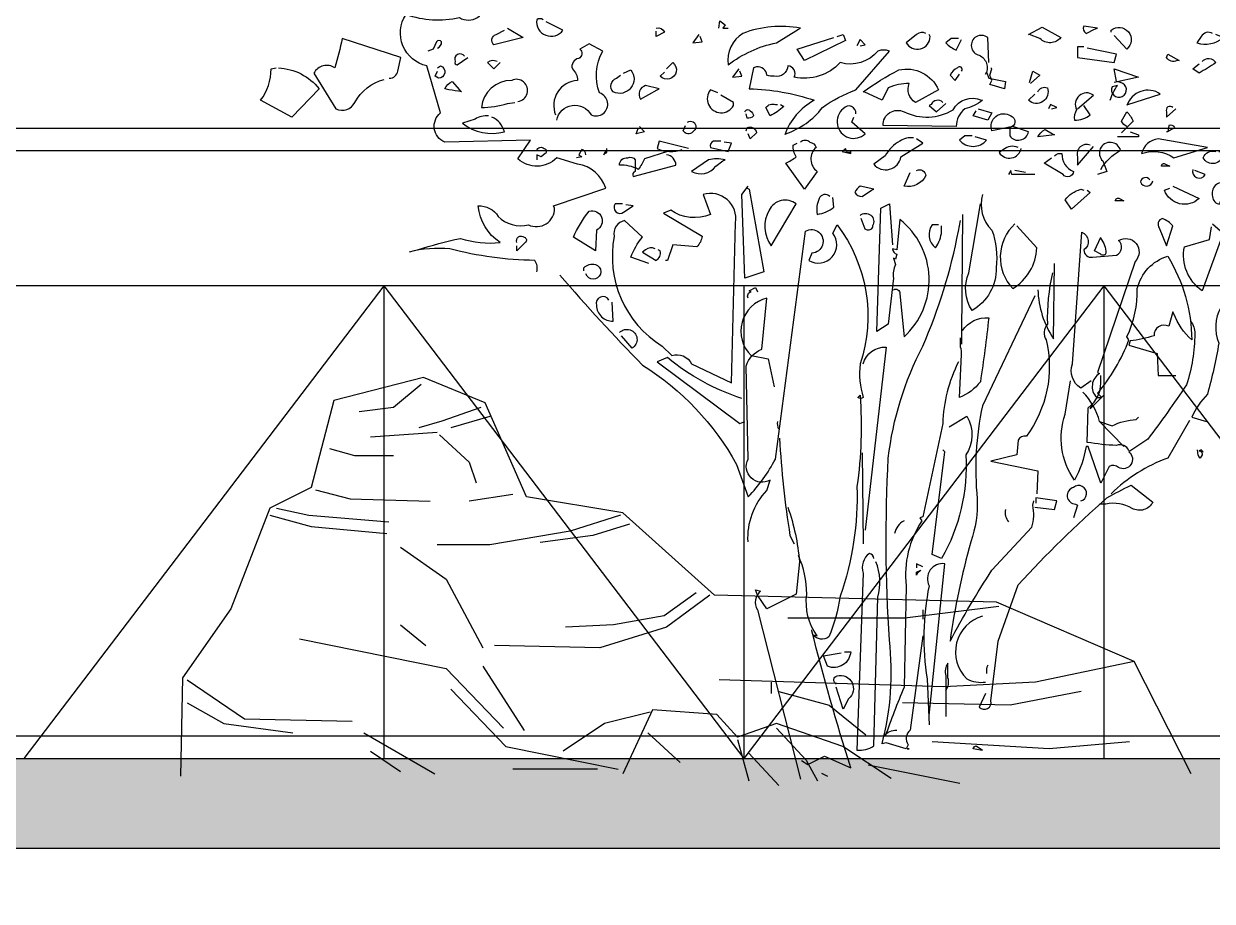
# Model space of a CAD drawing. Header units: millimetres. Extents: x -100356 to 314685, y 446 to 1273965.
# Drawn here: x 126449 to 129090, y 120988 to 122938 of the extents above; entities that cross this region are included whole.
import ezdxf
from ezdxf.xclip import XClip

# ---------------------------------------------------------------- set-up
doc = ezdxf.new("R2010")
doc.units = ezdxf.units.MM
doc.header["$XCLIPFRAME"] = 2
doc.linetypes.add('section$0$CENTER', pattern=[2, 1.25, -0.25, 0.25, -0.25])
for name, color, linetype in [('FIN', 3, 'Continuous'), ('KEN', 4, 'Continuous'), ('NAM', 3, 'Continuous'), ('STR', 7, 'Continuous'), ('植栽2', 74, 'Continuous')]:
    doc.layers.add(name, color=color, linetype=linetype)
for name, color, linetype, lineweight in [('Hatch-wall', 251, 'Continuous', 5), ('section$0$A-_FLORLEVL_E', 7, 'Continuous', 5), ('section$0$NKC_TRUC', 8, 'section$0$CENTER', 13)]:
    doc.layers.add(name, color=color, linetype=linetype, lineweight=lineweight)

# ---------------------------------------------------------------- blocks, each defined once
blk = doc.blocks.new('LANG CAN')
at = {"layer": 'FIN'}
blk.add_line((282641.8, 98311.6, 0), (252141.8, 98311.6, 0), dxfattribs=at)
at = {"layer": 'KEN'}
for p, q in [((282641.8, 98261.6, 0), (252141.8, 98261.6, 0)), ((282641.8, 97961.6, 0), (252141.8, 97961.6, 0))]:
    blk.add_line(p, q, dxfattribs=at)
at = {"layer": 'NAM'}
for p, q in [((273041.8, 97961.6, 0), (272241.8, 96911.5)), ((273041.8, 97961.6, 0), (273841.8, 96911.5)), ((273041.8, 97961.6, 0), (273041.8, 96911.5)), ((273841.8, 97961.6, 0), (273841.8, 96911.5)), ((274641.8, 97961.6, 0), (273841.8, 96911.5)), ((274641.8, 97961.6, 0), (274641.8, 96911.5)), ((274641.8, 97961.6, 0), (275441.8, 96911.5))]:
    blk.add_line(p, q, dxfattribs=at)
blk = doc.blocks.new('A$C2DFA36FA')
for points in [[(0, 18.2), (91, 196.4), (309.3, 290.9), (756.9, 301.8), (902.5, 432.8), (1055.3, 458.2), (1120.8, 607.3), (1219.1, 647.3), (1361, 611), (1397.4, 472.8), (1462.9, 440), (1524.8, 280), (1601.2, 170.9), (1604.8, 14.5)], [(1222.7, 636.4), (1266.4, 600), (1321, 592.8)], [(1113.6, 585.5), (1175.4, 567.3)], [(1128.1, 600), (1190, 578.2), (1226.4, 567.3)], [(1193.6, 556.4), (1146.3, 512.8), (1135.4, 480)], [(1197.3, 560), (1302.8, 552.8)], [(1368.3, 534.6), (1328.3, 523.7), (1266.4, 523.7)], [(1077.2, 461.9), (1146.3, 450.9)], [(1390.1, 469.1), (1335.5, 454.6), (1208.2, 450.9)], [(1452, 440), (1401, 429.1), (1273.7, 418.2)], [(906.1, 429.1), (986.2, 403.7), (1113.6, 381.8), (1197.3, 381.8)], [(1462.9, 429.1), (1397.4, 410.9), (1277.3, 400)], [(891.6, 414.6), (949.8, 396.4), (1033.5, 385.5)], [(1255.5, 378.2), (1182.7, 327.3), (1124.5, 218.2)], [(786, 305.5), (837, 269.1), (917, 254.6), (993.5, 250.9)], [(305.7, 283.7), (454.9, 265.5), (640.5, 265.5)], [(764.2, 301.8), (833.3, 250.9), (938.9, 218.2), (1106.3, 221.8)], [(1255.5, 254.6), (1215.4, 221.8)], [(1415.6, 232.7), (1182.7, 185.5), (1091.7, 90.9)], [(91, 196.4), (91, 196.4)], [(91, 196.4), (247.5, 163.6), (393, 156.4), (749.6, 167.3)], [(1124.5, 189.1), (1059, 87.3)], [(1175.4, 152.7), (1088.1, 61.8), (909.8, 25.5)], [(1593.9, 167.3), (1502.9, 105.5), (1331.9, 101.8)], [(174.7, 149.1), (287.5, 127.3), (458.5, 130.9)], [(655, 149.1), (575, 127.3), (516.7, 80)], [(476.7, 10.9), (553.1, 61.8), (658.7, 98.2), (720.5, 76.4), (753.3, 112.7), (855.2, 120), (902.5, 18.2)], [(858.8, 116.4), (931.6, 98.2), (997.1, 54.5)], [(1593.9, 130.9), (1535.7, 98.2), (1426.5, 83.6)], [(658.7, 90.9), (611.4, 40), (593.2, 7.3)], [(862.5, 83.6), (811.5, 36.4)], [(1313.7, 83.6), (1200.9, 18.2)], [(98.3, 69.1), (225.6, 58.2), (411.2, 69.1)], [(720.5, 72.7), (702.3, 7.3)], [(702.3, 50.9), (655, 0)], [(1302.8, 54.5), (1255.5, 21.8)], [(513.1, 32.7), (367.5, 3.6)], [(942.5, 25.5), (1077.2, 25.5)]]:
    blk.add_lwpolyline(points)
blk = doc.blocks.new('A$C07C5541A')
for points in [[(2182.2, 840.3, 0.028854), (2114.1, 858.6, -0.099014), (2051, 851.9, 0.227432), (2085.9, 910.1, 0.276978), (2054.3, 893.5, -0.265564), (2006.1, 880.2, -0.560715), (1964.6, 906.8), (1966.3, 910.1), (1883.3, 938.3, -0.285431), (1928.1, 976.5), (1961.3, 986.5, 0.404877), (2022.8, 984.8), (2002.8, 1014.7), (2139, 1011.4, 0.570038), (2145.6, 1057.9), (2167.2, 1132.6, 0.530762), (2200.5, 1214, -0.137939), (2115.8, 1209, -0.618027), (2074.2, 1235.6, -0.039932), (2047.7, 1275.4, -0.714279), (2070.9, 1275.4), (2129, 1257.2), (2130.7, 1278.8), (2139, 1278.8)], [(1081.1, 1185.8), (1081.1, 1189.1, 0.996338), (1056.2, 1159.2), (1076.1, 1180.8)], [(1107.7, 1190.7), (1102.7, 1192.4), (1124.3, 1195.7, -0.4142), (1121, 1184.1), (1107.7, 1190.7)], [(1210.7, 1182.4), (1212.3, 1182.4), (1190.7, 1194.1), (1160.8, 1177.4, 0.449051), (1194.1, 1175.8), (1210.7, 1182.4)], [(1577.7, 1190.7), (1574.4, 1192.4, -0.135239), (1665.7, 1184.1, -0.300735), (1689, 1134.3, 0.110443), (1612.6, 1169.1), (1577.7, 1190.7)], [(1803.5, 1192.4, 0.4142), (1790.3, 1185.8), (1803.5, 1179.1), (1803.5, 1187.4)], [(1982.9, 1205.7, -0.333328), (1992.9, 1205.7, -0.786774), (1951.3, 1189.1), (1977.9, 1202.4)], [(2039.4, 1192.4), (2014.5, 1177.4), (2061, 1165.8, 0.582718), (2057.6, 1182.4), (2044.3, 1189.1)], [(920, 1184.1, -0.401794), (938.3, 1179.1), (944.9, 1169.1, -0.263626), (903.4, 1177.4), (915.1, 1182.4)], [(1275.4, 1137.6), (1277.1, 1177.4, -1.2724), (1290.4, 1149.2, 0.433731), (1280.4, 1119.3), (1278.8, 1122.6), (1275.4, 1112.7), (1248.9, 1107.7), (1250.5, 1096.1), (1273.8, 1102.7), (1270.4, 1109.4), (1273.8, 1117.7), (1270.4, 1127.6), (1272.1, 1129.3)], [(1323.6, 1175.8), (1335.2, 1175.8), (1343.5, 1169.1, -0.116058), (1326.9, 1157.5), (1318.6, 1174.1)], [(1375.1, 1184.1, -0.323349), (1390, 1182.4), (1406.6, 1169.1, -0.766891), (1368.4, 1179.1), (1370.1, 1182.4)], [(2150.6, 1160.8, -0.350769), (2144, 1170.8, -0.4142), (2152.3, 1170.8), (2157.3, 1159.2), (2165.6, 1155.9)], [(2227, 1112.7, -0.386597), (2213.7, 1124.3), (2208.8, 1145.9), (2301.8, 1175.8, 0.016891), (2313.4, 1129.3, -0.447098), (2346.6, 1121), (2311.7, 1064.5, -0.4142), (2281.8, 1074.5, 0.201935), (2235.3, 1111)], [(976.5, 1140.9, 0.4142), (993.1, 1145.9), (991.4, 1150.9), (973.2, 1140.9), (976.5, 1140.9)], [(1597.6, 1024.7, -0.146759), (1539.5, 1066.2, 0.073212), (1486.3, 1094.4), (1433.2, 1155.9, -0.183273), (1451.5, 1155.9, 0.295303), (1511.3, 1137.6, 0.261124), (1584.3, 1114.3, -0.535172), (1594.3, 1132.6, 0.467392), (1615.9, 1116, 0.123093), (1627.5, 1117.7, -0.441483), (1644.1, 1130.9), (1649.1, 1129.3), (1655.7, 1096.1, 0.078186), (1552.8, 1077.8, -0.18045), (1599.3, 1023)], [(1961.3, 1046.3, 0.704712), (1906.5, 1054.6, -1.057755), (1893.2, 1089.4, 0.223801), (1888.2, 1155.9), (1909.8, 1167.5), (1924.8, 1159.2, 0.548935), (1926.4, 1144.2, -0.468369), (1936.4, 1127.6, 0.197815), (1928.1, 1109.4, -0.517639), (1963, 1054.6)], [(2107.5, 1147.6, -0.92012), (2122.4, 1139.3, -0.618027), (2119.1, 1134.3), (2102.5, 1145.9)], [(936.6, 1139.3, 0.535172), (915.1, 1137.6, 0.023788), (941.6, 1121), (951.6, 1127.6), (941.6, 1135.9)], [(1786.9, 1127.6), (1777, 1137.6, 1.086792), (1796.9, 1116), (1790.3, 1122.6)], [(2056, 1139.3, -0.323349), (2070.9, 1137.6), (2061, 1127.6), (2051, 1137.6)], [(2150.6, 1129.3), (2145.6, 1132.6, 0.838196), (2149, 1112.7), (2154, 1116), (2150.6, 1124.3)], [(1082.8, 1077.8, 0.080856), (1071.2, 1101.1), (1079.5, 1099.4, -2.850769), (1066.2, 1106), (1072.8, 1107.7), (1076.1, 1127.6), (1037.9, 1114.3), (1076.1, 1106)], [(1318.6, 1124.3, -1), (1325.3, 1129.3, -0.155243), (1336.9, 1117.7), (1328.6, 1109.4), (1321.9, 1119.3)], [(1473.1, 1091.1), (1474.7, 1091.1, 0.037811), (1418.3, 1126, 0.359619), (1355.1, 1094.4), (1391.7, 1074.5, 0.369919), (1401.6, 1104.4, -0.096176), (1434.9, 1097.7), (1444.8, 1077.8), (1473.1, 1091.1)], [(1855, 1121), (1843.4, 1126, 0.792007), (1871.6, 1091.1, 0.528915), (1866.6, 1112.7), (1860, 1117.7)], [(2403.1, 1129.3, 0.214859), (2338.3, 1096.1), (2381.5, 1051.2), (2431.3, 1077.8, -0.162277), (2414.7, 1127.6), (2406.4, 1129.3)], [(1197.4, 1091.1, 0.4142), (1182.4, 1097.7, 0.795181), (1212.3, 1077.8), (1202.4, 1087.8)], [(1705.6, 1089.4), (1717.2, 1094.4, -1.097076), (1680.6, 1069.5), (1680.6, 1074.5), (1700.6, 1086.1)], [(1801.9, 1094.4), (1798.6, 1096.1), (1820.1, 1101.1, -0.5), (1828.5, 1079.5), (1801.9, 1094.4)], [(2022.8, 1076.1, -1.166656), (2032.7, 1109.4, -0.384018), (2080.9, 1066.2, -0.071945), (2039.4, 1072.8), (2027.7, 1074.5)], [(2115.8, 1094.4), (2112.4, 1091.1, -0.027756), (2132.4, 1094.4), (2139, 1096.1, 0.155243), (2127.4, 1107.7), (2115.8, 1094.4)], [(1054.6, 1071.2), (1003.1, 1087.8, -0.498581), (1056.2, 1069.5)], [(1134.3, 1064.5), (1109.4, 1086.1, -0.797821), (1135.9, 1062.9, -0.192581), (1139.3, 1046.3, -0.173203), (1114.3, 1054.6), (1124.3, 1069.5)], [(1287.1, 1077.8), (1285.4, 1077.8, 0.118973), (1313.6, 1064.5, -0.215668), (1326.9, 1036.3), (1443.2, 1037.9, 0.569794), (1409.9, 1059.5, -0.255783), (1331.9, 1062.9, 0.400162), (1287.1, 1077.8)], [(1348.5, 1074.5, -0.526016), (1366.8, 1071.2), (1370.1, 1069.5), (1358.5, 1059.5), (1343.5, 1072.8)], [(983.1, 1066.2, -0.872879), (993.1, 1059.5), (993.1, 1051.2), (978.2, 1064.5)], [(1056.2, 1036.3, 0.199997), (1064.5, 1044.6), (1056.2, 1059.5, 0.105927), (1046.3, 1044.6), (1064.5, 1026.3)], [(1237.2, 1036.3), (1270.4, 1029.6, 0.742538), (1240.6, 1052.9, 0.816528), (1242.2, 1034.6), (1242.2, 1021.3, -0.659393), (1212.3, 1028), (1237.2, 1036.3)], [(1486.3, 1056.2, -0.757538), (1506.3, 1064.5, -1.042526), (1471.4, 1024.7), (1493, 1042.9), (1489.7, 1051.2)], [(1605.9, 1071.2), (1600.9, 1067.8, 0.058136), (1622.5, 1052.9), (1629.2, 1066.2, 0.333328), (1614.2, 1071.2), (1610.9, 1071.2)], [(1662.4, 1059.5, 0.618027), (1654.1, 1061.2, 0.236053), (1649.1, 1052.9, 0.302765), (1659.1, 1049.6), (1660.7, 1056.2)], [(989.8, 1029.6), (979.8, 1034.6, -0.302765), (989.8, 1037.9), (991.4, 1028), (993.1, 1028)], [(1753.7, 1042.9, 1.10878), (1745.4, 1028, 0.561981), (1760.4, 1029.6), (1757, 1037.9)], [(2069.3, 1052.9, -0.18132), (2090.8, 1047.9), (2110.8, 1041.3, -0.240906), (2044.3, 1028, -0.225418), (2064.3, 1051.2)], [(1174.1, 1024.7), (1170.8, 1023), (1197.4, 1019.7, 0.155243), (1185.8, 1031.3), (1174.1, 1024.7)], [(1302, 1021.3), (1313.6, 1021.3), (1321.9, 1014.7, -0.463791), (1278.8, 1014.7), (1297, 1019.7)], [(1660.7, 1029.6), (1659.1, 1034.6, 0.480621), (1644.1, 1026.3), (1654.1, 1016.4), (1657.4, 1024.7)], [(928.3, 1003.1), (1006.4, 1016.4, -0.329758), (1033, 993.1, 0.250717), (981.5, 986.5), (928.3, 1003.1)], [(1097.7, 968.2, 0.136627), (1066.2, 998.1, -1.340546), (1094.4, 981.5), (1087.8, 964.9), (1102.7, 959.9)], [(1114.3, 1006.4, -0.661377), (1134.3, 988.1), (1134.3, 974.8), (1109.4, 1004.7)], [(1228.9, 1003.1, -0.268112), (1252.2, 999.8), (1258.8, 994.8, -0.669678), (1223.9, 1001.4)], [(1395, 1018, -0.18132), (1416.6, 1013, -0.142853), (1439.8, 989.8), (1458.1, 976.5, -0.648468), (1414.9, 988.1), (1380.1, 1009.7), (1390, 1016.4)], [(1507.9, 996.4), (1494.6, 993.1), (1494.6, 996.4, 0.5), (1501.3, 996.4), (1502.9, 1001.4), (1507.9, 996.4)], [(1574.4, 1011.4, 0.449051), (1559.4, 1011.4, 0.291199), (1549.4, 1003.1, -0.477066), (1547.8, 964.9), (1567.7, 936.6), (1597.6, 978.2, -0.062256), (1581, 988.1, 0.162277), (1586, 1006.4), (1579.3, 1009.7)], [(1700.6, 1013), (1712.2, 1013, -0.4142), (1717.2, 1003.1), (1689, 996.4), (1684, 1009.7), (1695.6, 1011.4)], [(1752.1, 1001.4), (1798.6, 1013), (1801.9, 1001.4, -0.212555), (1762, 999.8)], [(1881.6, 996.4, -0.333328), (1886.6, 991.4), (1884.9, 993.1), (1881.6, 994.8), (1881.6, 1001.4)], [(1992.9, 998.1, 0.566177), (1981.2, 1001.4, 0.618027), (1979.6, 993.1), (1986.2, 988.1), (1992.9, 991.4), (1992.9, 983.1)], [(910.1, 996.4, 0.4142), (903.4, 993.1, 0.763794), (935, 986.5, 0.4142), (915.1, 996.4)], [(1170.8, 989.8, 0.302765), (1159.2, 993.1, -0.323349), (1140.9, 964.9, 0.697281), (1157.5, 959.9), (1187.4, 978.2), (1175.8, 986.5)], [(1697.3, 981.5), (1693.9, 983.1, -0.126938), (1720.5, 983.1), (1747.1, 964.9, -0.383194), (1708.9, 973.2), (1697.3, 981.5)], [(1785.3, 996.4), (1821.8, 984.8, 0.062256), (1831.8, 968.2, -0.13028), (1861.7, 974.8, 0.463791), (1848.4, 986.5, 0.4142), (1836.8, 983.1), (1836.8, 964.9, -0.4142), (1840.1, 956.6), (1772, 974.8, -0.366302), (1786.9, 991.4)], [(1914.8, 991.4, -0.343094), (1921.5, 999.8), (1926.4, 991.4), (1921.5, 988.1), (1929.8, 986.5)], [(951.6, 968.2, -0.900253), (931.7, 959.9), (948.3, 966.5)], [(989.8, 973.2), (1001.4, 973.2, 0.618027), (994.8, 976.5), (988.1, 973.2), (989.8, 973.2)], [(1390, 966.5, 0.523941), (1375.1, 958.2, 0.332581), (1409.9, 941.6), (1400, 963.2)], [(901.8, 936.6), (898.4, 946.6, -0.618027), (920, 925, -0.428558), (908.4, 913.4), (903.4, 931.7)], [(1019.7, 951.6, -0.659393), (1034.6, 948.3, -0.746674), (1014.7, 949.9)], [(983.1, 941.6), (941.6, 921.7, 0.536621), (996.4, 935), (988.1, 938.3)], [(1119.3, 935), (1114.3, 931.7), (1144.2, 905.1), (1154.2, 920, 0.158264), (1129.3, 936.6), (1124.3, 935)], [(1285.4, 928.3, -0.276978), (1270.4, 871.9, 0.116058), (1263.8, 812.1, 0.276978), (1302, 744, 0.248367), (1307, 803.8), (1288.7, 913.4)], [(1461.4, 935), (1458.1, 936.6), (1479.7, 941.6, -0.099014), (1488, 931.7, -0.276978), (1476.4, 925), (1461.4, 935)], [(1527.9, 925, -0.582718), (1544.5, 921.7, -0.162277), (1547.8, 896.8, -0.149368), (1521.2, 908.4), (1522.9, 923.4)], [(1815.2, 818.7), (1843.4, 828.7, 0.096542), (1825.1, 860.3), (1853.4, 886.8, -0.431534), (1870, 861.9, -0.311569), (1793.6, 687.5), (1778.6, 672.6, 0.380188), (1747.1, 659.3), (1684, 629.4), (1677.3, 883.5, -0.551483), (1728.8, 928.3), (1717.2, 896.8, 0.260452), (1780.3, 903.4), (1791.9, 898.4), (1730.5, 861.9, 0.173203), (1738.8, 845.3), (1777, 848.6), (1785.3, 823.7), (1788.6, 823.7)], [(825.4, 847, 0.5), (832, 858.6), (773.9, 921.7, 0.527451), (835.3, 840.3, -0.289047), (906.8, 749, -0.238373), (910.1, 692.5, 0.023788), (928.3, 611.1, -0.09346), (953.3, 574.6), (930, 568)], [(1062.9, 918.4), (1074.5, 918.4, 0.618027), (1067.8, 921.7), (1061.2, 918.4), (1062.9, 918.4)], [(1426.6, 777.2, 0.618027), (1416.6, 770.6), (1409.9, 702.5, -0.463791), (1416.6, 888.5), (1421.6, 840.3), (1428.2, 842, -0.343094), (1421.6, 833.7), (1423.2, 825.4), (1426.6, 827), (1423.2, 817.1, -0.162277), (1426.6, 795.5), (1434.9, 722.4), (1453.1, 710.8), (1446.5, 906.8), (1433.2, 913.4), (1428.2, 848.6)], [(1620.9, 847), (1581, 913.4, -0.472687), (1624.2, 903.4, -0.293182), (1620.9, 847)], [(1856.7, 913.4), (1868.3, 913.4, -0.882782), (1855, 900.1), (1840.1, 910.1), (1851.7, 911.7)], [(993.1, 847), (983.1, 878.5, -0.116058), (999.8, 890.1, -0.535172), (1004.7, 875.2), (993.1, 847)], [(1380.1, 227.5), (1400, 78.1, -0.4142), (1403.3, 54.8), (1406.6, 48.2), (1438.2, 58.1), (1444.8, 56.5, -0.094177), (1433.2, 220.9, 0.02861), (1434.9, 509.8, 0.09137), (1380.1, 687.5, -0.054916), (1323.6, 870.2), (1320.3, 886.8)], [(1479.7, 895.1, 0.855362), (1459.8, 878.5, 0.663971), (1471.4, 873.5), (1478, 890.1)], [(1899.9, 838.7), (1934.7, 860.3, 0.07106), (1909.8, 901.8, 0.933395), (1898.2, 871.9), (1899.9, 838.7)], [(920, 881.8), (903.4, 866.9), (936.6, 775.6, 0.299255), (964.9, 845.3), (925, 856.9), (921.7, 876.9)], [(1112.7, 632.7), (1129.3, 621.1, 0.350769), (1142.6, 659.3), (1127.6, 868.6, 0.587067), (1124.3, 840.3, -0.463791), (1111, 828.7), (1072.8, 832, -0.562729), (1069.5, 855.3, 0.882782), (1042.9, 822.1), (1102.7, 646), (1099.4, 644.4, -0.475967), (1104.4, 606.2), (1096.1, 606.2), (1102.7, 612.8, -0.083969), (1052.9, 697.5), (1056.2, 702.5, -0.116058), (1039.6, 778.9, 0.267624), (991.4, 830.4, 0.137894), (953.3, 697.5, 0.119873), (981.5, 739), (983.1, 742.3), (989.8, 719.1, -0.588394), (1013, 704.1, 0.050583), (1051.2, 695.8), (1052.9, 689.2), (1008.1, 675.9), (1006.4, 641), (978.2, 641)], [(1233.9, 881.8, -0.418976), (1237.2, 778.9, -0.25), (1199, 843.6), (1230.6, 878.5)], [(1355.1, 880.2), (1365.1, 880.2, -0.402649), (1360.1, 843.6, -0.137939), (1350.2, 870.2), (1350.2, 878.5)], [(1956.3, 800.5, -0.016876), (1825.1, 657.6, 0.125793), (1675.7, 499.9), (1657.4, 448.4, -0.073212), (1614.2, 508.2), (1566.1, 870.2, 1.260193), (1556.1, 835.3), (1561.1, 823.7, -0.835312), (1522.9, 866.9), (1516.2, 880.2, 0.248169), (1479.7, 659.3, -0.105927), (1474.7, 606.2, 0.4142), (1483, 606.2), (1479.7, 609.5, 0.054428), (1484.7, 465, 0.091705), (1511.3, 290.6, 0.064667), (1529.5, 225.9, 0.401794), (1554.4, 229.2), (1547.8, 227.5, 0.188629), (1564.4, 293.9, -0.108856), (1577.7, 355.4)], [(1097.7, 858.6, 0.15036), (1089.4, 835.3, 0.618027), (1097.7, 833.7), (1107.7, 838.7), (1097.7, 860.3)], [(2024.4, 851.9, 0.819794), (2012.8, 860.3, 0.618027), (2011.1, 851.9), (2024.4, 838.7), (2024.4, 847)], [(1805.2, 842, -0.323349), (1820.1, 840.3), (1825.1, 837), (1803.5, 823.7, -0.350769), (1796.9, 838.7), (1800.2, 840.3)], [(1992.9, 805.4, -0.236053), (1996.2, 823.7, 0.062256), (2130.7, 842, -0.082748), (2195.5, 837)], [(1197.4, 777.2, -0.141403), (1172.5, 699.2), (1170.8, 818.7)], [(1918.1, 807.1), (1918.1, 812.1, 0.276978), (1899.9, 817.1, 1.407928), (1913.1, 798.8), (1914.8, 802.1)], [(1174.1, 803.8, -0.066971), (1182.4, 722.4, -0.355026), (1184.1, 697.5, 0.219345), (1215.6, 544.7, -0.350769), (1228.9, 538.1), (1230.6, 514.8), (1272.1, 504.9), (1197.4, 489.9), (1199, 453.4)], [(1657.4, 763.9, 0.535172), (1652.4, 773.9), (1655.7, 775.6), (1645.8, 780.5), (1642.5, 773.9)], [(1202.4, 767.3), (1285.4, 592.9, -0.077789), (1293.7, 445.1, 0.092148), (1303.7, 377, -0.033997), (1336.9, 219.2, 0.021851), (1270.4, 332.1), (1207.3, 400.2, -0.142853), (1205.7, 435.1), (1204, 441.8)], [(1657.4, 377, 0.211075), (1627.5, 458.4), (1622.5, 475, 0.756256), (1657.4, 508.2), (1660.7, 656, 0.230438), (1635.8, 682.6), (1627.5, 763.9, -0.591263), (1652.4, 672.6), (1625.8, 667.6), (1615.9, 622.8)], [(1878.3, 760.6, -0.900253), (1898.2, 752.3, -0.420135), (1871.6, 727.4), (1873.3, 757.3)], [(954.9, 727.4, 0.15036), (948.3, 707.5, 0.07634), (961.6, 626.1, 0.012756), (1023, 539.7), (1052.9, 519.8, 0.923187), (1069.5, 494.9, -0.323349), (1084.4, 496.6), (1097.7, 470), (1117.7, 528.1), (1121, 528.1, 0.083908), (1139.3, 475, 0.240036), (1154.2, 579.6), (1145.9, 632.7)], [(1316.9, 712.4, 0.277878), (1275.4, 732.4, 0.010635), (1288.7, 631.1, 0.143997), (1321.9, 606.2), (1318.6, 674.3, -0.123093), (1320.3, 685.9), (1320.3, 700.8)], [(1861.7, 709.1, 1.156067), (1841.7, 684.2), (1858.3, 704.1)], [(1474.7, 659.3, 0.367569), (1438.2, 685.9), (1471.4, 395.3)], [(1323.6, 662.6, -0.10759), (1348.5, 564.6), (1380.1, 416.8), (1385, 415.2), (1381.7, 410.2, -0.174988), (1406.6, 307.2), (1409.9, 146.1, -0.015854), (1439.8, 68.1), (1441.5, 69.8, 0.201935), (1421.6, 78.1)], [(1667.4, 604.5, 0.093567), (1785.3, 669.3), (1801.9, 662.6), (1670.7, 564.6), (1662.4, 568)], [(1052.9, 521.5, -0.4142), (1072.8, 529.8, 0.027893), (1119.3, 534.8), (1117.7, 589.6, -0.2677), (1097.7, 636.1), (1097.7, 641)], [(1061.2, 528.1), (1099.4, 568, -0.13356), (1126, 614.5)], [(956.6, 569.6), (991.4, 509.8, -0.106552), (1081.1, 453.4)], [(1099.4, 568), (1079.5, 561.3, 0.092056), (1041.3, 571.3), (1037.9, 574.6)], [(1338.5, 559.7), (1310.3, 576.3, 0.296677), (1312, 514.8, 0.146057), (1350.2, 350.4), (1365.1, 357.1), (1345.2, 519.8), (1348.5, 523.1)], [(1610.9, 568, -0.162277), (1609.2, 556.3)], [(1607.6, 541.4, -0.024704), (1591, 386.9), (1584.3, 373.7)], [(941.6, 521.5, 0.4142), (936.6, 514.8), (940, 509.8, 0.236053), (943.3, 521.5), (944.9, 523.1), (943.3, 521.5)], [(1280.4, 136.2), (1290.4, 114.6, -0.787338), (1272.1, 124.6), (1260.5, 219.2), (1228.9, 308.9, 0.024963), (1087.8, 446.7, 0.017838), (1049.6, 466.7), (1014.7, 440.1, 0.42395), (1047.9, 430.1, -0.192581), (1089.4, 436.8), (1099.4, 436.8)], [(1129.3, 441.8, -1.246613), (1140.9, 463.3, -0.867294), (1137.6, 436.8), (1134.3, 435.1), (1140.9, 415.2)], [(1248.9, 428.5, -0.236053), (1243.9, 408.5)], [(1594.3, 431.8, 0.063034), (1576, 345.4), (1581, 293.9), (1627.5, 270.7), (1642.5, 292.3), (1645.8, 300.6), (1637.5, 298.9, -0.379684), (1642.5, 269), (1574.4, 0)], [(1409.9, 410.2, -0.240036), (1424.9, 390.3)], [(1458.1, 350.4, -0.343094), (1464.8, 358.7, -0.333328), (1474.7, 327.2), (1484.7, 46.5, -0.184021), (1458.1, 53.1), (1451.5, 289, -0.173203), (1454.8, 345.4)], [(1370.1, 101.3), (1345.2, 342.1, -0.61264), (1370.1, 307.2, -0.090683), (1373.4, 159.4), (1370.1, 86.4)], [(1285.4, 259.1, -0.573349), (1310.3, 159.4, -0.162277), (1280.4, 154.4)], [(1572.7, 29.9), (1562.7, 23.3), (1536.2, 36.5), (1494.6, 18.3, 0.015228), (1556.1, 235.8), (1556.1, 237.5)], [(1504.6, 202.6), (1494.6, 202.6, 0.512894), (1531.2, 179.4), (1537.8, 196), (1509.6, 200.9)], [(1277.1, 181, -0.162277), (1278.8, 169.4), (1278.8, 167.7)], [(1343.5, 141.2, -0.236053), (1340.2, 161.1), (1340.2, 184.3, -0.236053), (1343.5, 164.4), (1343.5, 99.6)], [(1517.9, 151.1, 0.618027), (1516.2, 164.4, 0.801453), (1498, 127.9), (1506.3, 111.3), (1517.9, 146.1)], [(1288.7, 46.5), (1300.3, 48.2, 0.333328), (1295.4, 53.1), (1285.4, 46.5), (1288.7, 46.5)]]:
    blk.add_lwpolyline(points, format="xyb")
for points in [[(1703.9, 1192.4), (1702.2, 1204), (1693.9, 1197.4), (1697.3, 1192.4), (1689, 1192.4)], [(1479.7, 1164.2), (1471.4, 1165.8), (1479.7, 1174.1), (1484.7, 1164.2)], [(1516.2, 1179.1), (1506.3, 1182.4), (1502.9, 1172.5), (1567.7, 1140.9), (1579.3, 1159.2), (1521.2, 1177.4)], [(1735.5, 1182.4), (1745.4, 1169.1), (1730.5, 1170.8), (1733.8, 1179.1)], [(1124.3, 1162.5), (1134.3, 1162.5), (1134.3, 1145.9), (1076.1, 1137.6), (1072.8, 1150.9), (1119.3, 1160.8)], [(1210.7, 1106), (1205.7, 1124.3), (1194.1, 1117.7), (1209, 1104.4)], [(1672.3, 1127.6), (1682.3, 1114.3), (1667.4, 1116), (1670.7, 1124.3)], [(1175.8, 1064.5), (1167.5, 1066.2), (1177.4, 1071.2), (1180.8, 1064.5)], [(1292, 1064.5), (1270.4, 1057.9), (1277.1, 1046.3), (1300.3, 1052.9), (1295.4, 1061.2)], [(1051.2, 1028), (1037.9, 1023), (1037.9, 1019.7), (1071.2, 1019.7)], [(1830.1, 1036.3), (1821.8, 1028), (1835.1, 1024.7), (1831.8, 1033)], [(1202.4, 959.9), (1238.9, 959.9), (1240.6, 966.5), (1243.9, 959.9)], [(1217.3, 963.2), (1233.9, 966.5)], [(1659.1, 938.3), (1655.7, 936.6), (1632.5, 805.4), (1662.4, 795.5), (1667.4, 928.3), (1657.4, 941.6)], [(1316.9, 896.8), (1318.6, 707.5), (1318.6, 690.9)], [(1092.8, 609.5), (1114.3, 587.9), (1111, 594.5), (1109.4, 591.2), (1109.4, 592.9)], [(941.6, 521.5), (935, 519.8), (938.3, 523.1), (941.6, 521.5)], [(1476.4, 518.1), (1474.7, 373.7)], [(1202.4, 431.8), (1170.8, 428.5), (1167.5, 441.8), (1200.7, 446.7), (1200.7, 438.4)], [(1380.1, 337.1), (1390, 342.1), (1390, 335.5)], [(1388.4, 327.2), (1390, 323.8), (1390, 328.8), (1383.4, 332.1), (1388.4, 327.2)], [(1380.1, 269), (1380.1, 254.1)], [(1620.9, 154.4), (1620.9, 136.2)], [(1405, 48.2), (1401.6, 48.2), (1405, 48.2)], [(1541.1, 10), (1531.2, 5)]]:
    blk.add_lwpolyline(points)
blk = doc.blocks.new('Sky Section2')
at = {"layer": 'Hatch-wall', "ltscale": 0.5}
h = blk.add_hatch(color=256, dxfattribs=at)
h.dxf.hatch_style = 1
h.paths.add_polyline_path([(-5600, -11600), (-5600, -1300), (-5100, -1299.9), (-5100, -1600), (-5400, -1600), (-5400, -9500), (-5100, -9500), (-5100, -9800), (-5400, -9800), (-5400, -11300), (-5100, -11300), (-5100, -11600)])
h.paths.add_polyline_path([(-5600, -31299.9), (-5600, -42600), (-5100, -42600), (-5100, -42300), (-5400, -42300), (-5400, -33099.9), (-5100, -33099.9), (-5100, -32799.9), (-5400, -32799.9), (-5400, -31299.9)])
at = {"layer": 'FIN', "elevation": 0}
blk.add_lwpolyline([(-5600, -11600), (-5650, -11600), (-5650, -1299.9)], dxfattribs=at)
at = {"layer": 'STR'}
blk.add_lwpolyline([(-5600, -11600), (-5600, -1300), (-5100, -1299.9), (-5100, -1600), (-5400, -1600), (-5400, -9500), (-5100, -9500), (-5100, -9800), (-5400, -9800), (-5400, -11300), (-5100, -11300), (-5100, -11600)], close=True, dxfattribs=at)
blk = doc.blocks.new('section$0$grid section')
at = {"layer": 'section$0$NKC_TRUC', "ltscale": 300}
for p, q in [((-141943.9, 93800), (0, 93800)), ((-141943.9, 92400), (0, 92400))]:
    blk.add_line(p, q, dxfattribs=at)
blk = doc.blocks.new('full section 2')
at = {"layer": 'section$0$A-_FLORLEVL_E'}
ref = blk.add_blockref('section$0$grid section', (-7800, 4445), dxfattribs=dict(at, rotation=90))
XClip(ref).set_block_clipping_path([(-81316.4994012154, -28458.8351833357), (17662.2916707117, 107651.268699344)])
at = {"layer": 'STR'}
blk.add_blockref('Sky Section2', (-94600, -11499), dxfattribs=at)
ref = blk.add_blockref('LANG CAN', (-3288.4, -289790.7), dxfattribs=dict(at, rotation=90))
XClip(ref).set_block_clipping_path([(237391.7425170723, 96911.461151269), (276791.7607352601, 98311.6033259315)])
at = {"layer": '植栽2', "xscale": -1.4, "yscale": 1.4, "zscale": 1.4, "rotation": 90}
for name, p in [('A$C07C5541A', (-100153.7, -13618.8, 0)), ('A$C2DFA36FA', (-100140.3, -14954.2, 0))]:
    blk.add_blockref(name, p, dxfattribs=at)
blk = doc.blocks.new('ELEVATION 1')
at = {"layer": 'section$0$A-_FLORLEVL_E'}
ref = blk.add_blockref('section$0$grid section', (-4583.7, 526177.6, 0), dxfattribs=dict(at, rotation=270))
XClip(ref).set_block_clipping_path([(-63133.662589381, -3062.3099419163), (16172.8238461059, 101487.3382753241)])

msp = doc.modelspace()

# ---------------------------------------------------------------- block references
at = {"layer": 'NAM', "rotation": 89.99999999999999}
msp.add_blockref('ELEVATION 1', (783254.7, 33488.6, 0), dxfattribs=at)
at = {"layer": 'STR', "rotation": 270}
msp.add_blockref('full section 2', (143997.5, 21104.9), dxfattribs=at)

doc.saveas('drawing.dxf')
